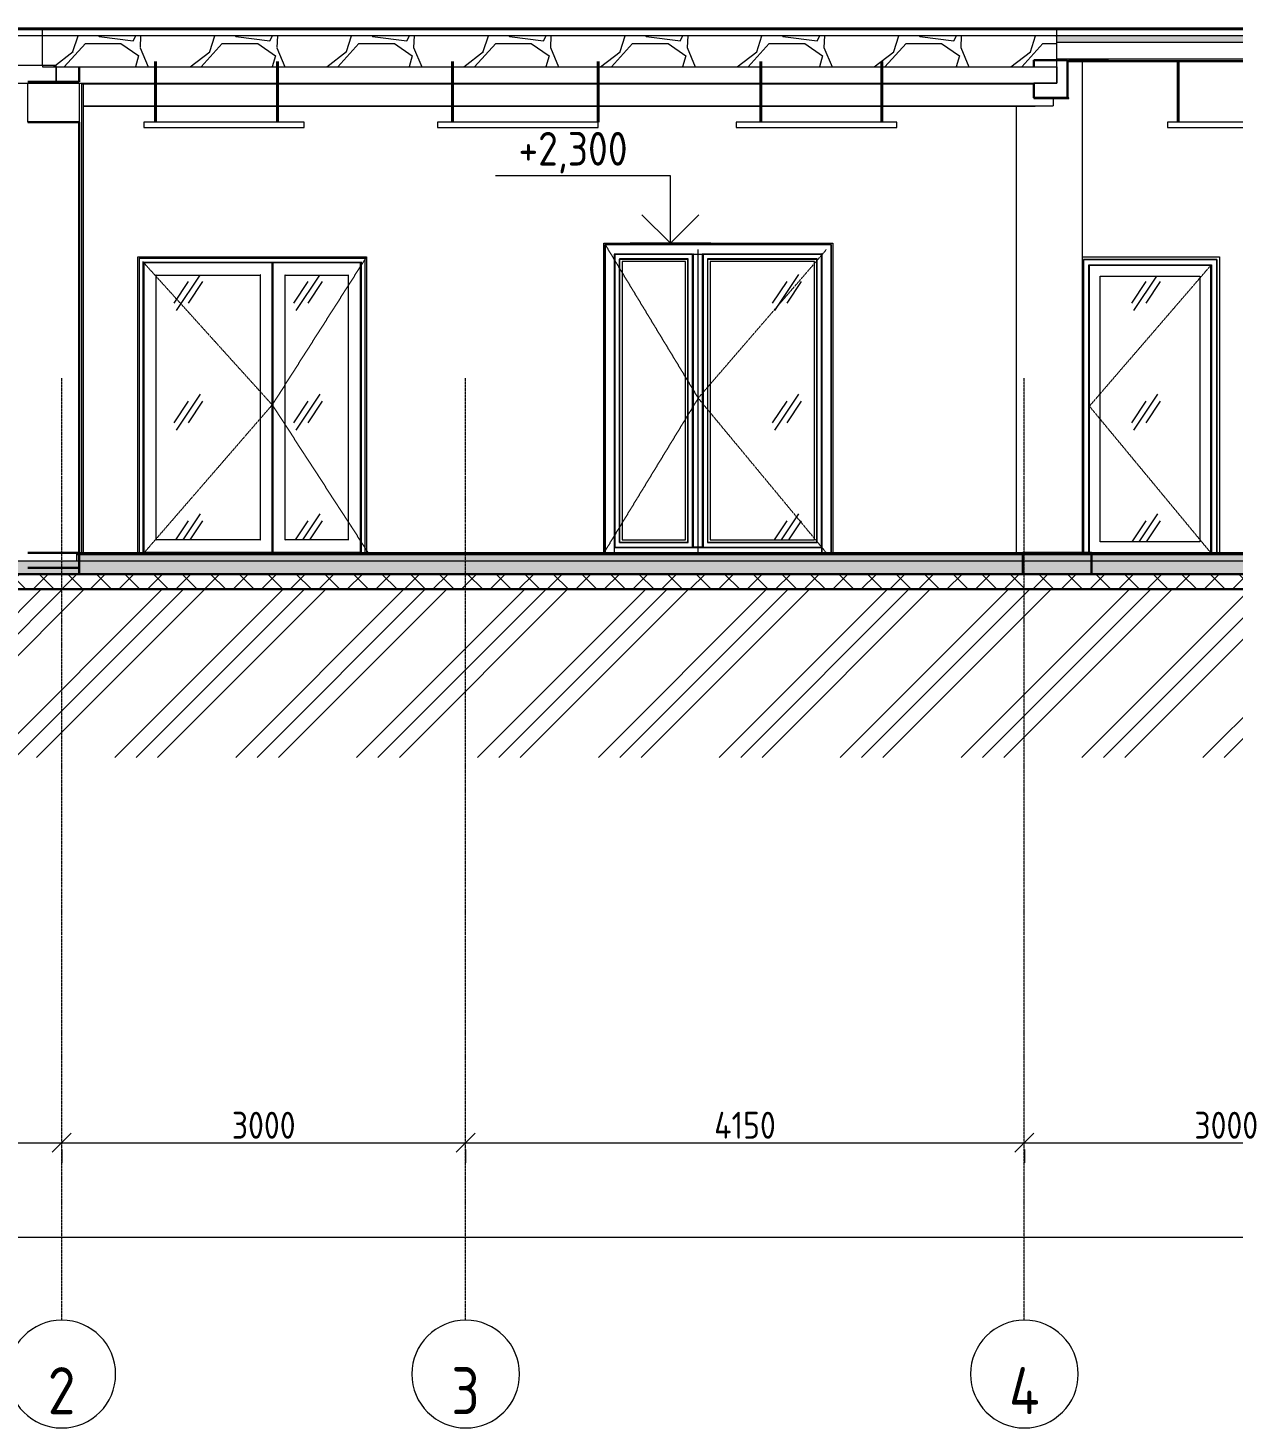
# Model space of a CAD drawing. Header units: millimetres. Extents: x -3929 to 624051, y 52832 to 514950.
# Drawn here: x 556597 to 565548, y 106248 to 116645 of the extents above; entities that cross this region are included whole.
import ezdxf

# ---------------------------------------------------------------- set-up
doc = ezdxf.new("R2010")
doc.units = ezdxf.units.MM
for name, pattern in [('ADSK_Линия сетки', [25, 20, -2.5, 0, -2.5]), ('ADSK_Штриховая_ш2 п1_5', [4.5, 3, -1.5]), ('ADSK_Штриховая_ш3 п1_5', [4.5, 3, -1.5])]:
    doc.linetypes.add(name, pattern=pattern)
for name, color, linetype, lineweight in [('Аннотация', 7, 'Continuous', 18), ('Двери', 7, 'Continuous', 9), ('Каркас', 7, 'Continuous', 18), ('Оси', 253, 'Continuous', 9), ('Отметки', 7, 'Continuous', 9), ('Перекрытие', 7, 'Continuous', 18), ('Потолки', 7, 'Continuous', 9), ('Размеры', 7, 'Continuous', 9), ('Стены внутренние', 7, 'Continuous', 18), ('Стены наружные', 7, 'Continuous', 18), ('Стены несущие', 7, 'Continuous', 30), ('Стены отделка', 7, 'Continuous', 30), ('Стены штриховка', 7, 'Continuous', 9), ('Узлы', 7, 'Continuous', 18), ('ШТРИХОВКА', 252, 'Continuous', 15)]:
    doc.layers.add(name, color=color, linetype=linetype, lineweight=lineweight)
doc.layers.add('Линии', color=7, linetype='Continuous', lineweight=9, true_color=0x00a600)
doc.styles.add('GOST Common', font='GOST_Common.ttf', dxfattribs={"width": 0.9, "height": 350})
doc.styles.add('GOST Common_1', font='GOST_Common.ttf', dxfattribs={"width": 0.9, "height": 250})
doc.styles.add('GOST Common_4', font='GOST_Common.ttf', dxfattribs={"width": 0.9, "height": 200})
doc.dimstyles.new('ADSK_Основной_2_мм_1', dxfattribs={"dimscale": 304.8, "dimtxt": 201.142999, "dimasz": 0.463911, "dimexe": 0.492126, "dimexo": 0.492126, "dimgap": 0.098425, "dimtad": 1, "dimrnd": 0.01, "dimdsep": 46, "dimtxsty": 'GOST Common_4', "dimblk1": 'OBLIQUE', "dimblk2": 'OBLIQUE', "dimsah": 1, "dimcen": 0.09, "dimdle": 0.492126, "dimazin": 2, "dimtfac": 1, "dimtdec": 4, "dimtix": 1, "dimtmove": 1, "dimatfit": 3, "dimfxl": 1, "dimtvp": 1, "dimtolj": 1, "dimtzin": 0, "dimlwd": 20, "dimlwe": 20, "dimarcsym": 2})
pattern_1 = [(236.31, (24475.97, 9022.3), (-888.9982, -1778.001), [320.533, -2884.8]), (236.31, (24493.75, 8968.96), (-888.9982, -1778.001), [192.32, -3013.015]), (236.31, (24387.07, 8968.96), (-888.9982, -1778.001), [192.32, -3013.015])]
pattern_2 = [(0, (580790.93, 121145.93), (406.4, 101.6), [33.528, -271.272, 33.528, -271.272, -1625.6]), (0, (580790.93, 121145.93), (406.4, 101.6), [-609.6, 33.528, -576.072, 33.528, -271.272, -711.2]), (0, (580790.93, 121145.93), (406.4, 101.6), [-1524, 33.528, -169.672, 33.528, -474.472]), (120, (580943.33, 121196.73), (-291.18818, 301.15272), [33.528, -271.272, 33.528, -271.272, -1625.6]), (120, (580943.33, 121196.73), (-291.18818, 301.15272), [-609.6, 33.528, -576.072, 33.528, -271.272, -711.2]), (120, (580943.33, 121196.73), (-291.18818, 301.15272), [-1524, 33.528, -169.672, 33.528, -474.472]), (240, (580994.13, 121399.93), (-115.21182, -402.75272), [33.528, -271.272, 33.528, -271.272, -1625.6]), (240, (580994.13, 121399.93), (-115.21182, -402.75272), [-609.6, 33.528, -576.072, 33.528, -271.272, -711.2]), (240, (580994.13, 121399.93), (-115.21182, -402.75272), [-1524, 33.528, -169.672, 33.528, -474.472])]
pattern_3 = [(228.013, (581522.45, 122161.93), (-8127.96659, -9144.02968), [136.69, -13532.193]), (184.97, (581431.013, 122060.333), (12191.995474, 1016.05502), [234.562, -23221.62]), (132.51, (581197.333, 122040.01), (10159.91241, -11176.07977), [165.393, -16373.89]), (267.274, (580801.093, 121786.013), (1015.889526, 20320.00577), [213.602, -21146.575]), (292.834, (580790.933, 121572.653), (-5080.074175, 12191.97012), [209.453, -20735.923]), (357.274, (580872.213, 121379.613), (-20320.00577, 1015.889526), [213.602, -21146.575]), (37.694, (581085.573, 121369.453), (-13208.042725, -10159.944606), [282.477, -27965.247]), (72.255, (581309.093, 121542.173), (7112.12749, 22351.9589), [266.688, -26402.102]), (121.43, (581390.373, 121796.173), (-8128.10005, 13207.93827), [214.325, -21218.218]), (175.236, (581278.61, 121979.05), (11175.99406, -1016.06972), [244.685, -11989.575]), (222.397, (581034.773, 121999.373), (-12192.085586, -11175.907293), [316.431, -31326.709]), (138.814, (581806.93, 121775.85), (-7111.99222, 6096.00977), [108.002, -10692.226]), (171.469, (581725.653, 121846.973), (13207.991535, -2032.05404), [205.473, -20341.855]), (225, (581522.45, 121877.45), (1e-13, -1016), [143.684, -1293.157]), (203.199, (581451.33, 121999.37), (5079.98556, 2032.0367), [77.377, -7660.25]), (291.801, (581380.21, 121968.9), (-1015.9787, 3048.0072), [109.426, -5361.9]), (30.964, (581420.85, 121867.3), (3047.9913, 2032.0134), [177.728, -5746.52]), (161.565, (581573.25, 121958.73), (2031.999, -1016.0024), [128.515, -3084.36]), (16.39, (580790.933, 121968.89), (10159.97517, 3048.08119), [180.035, -17823.53]), (70.346, (580963.65, 122019.69), (-4064.03389, -11175.98797), [151.04, -14952.887]), (293.199, (581573.25, 122161.93), (-2032.0367, 5079.98556), [154.752, -7582.873]), (343.61, (581634.213, 122019.69), (-10159.97517, 3048.08119), [180.035, -17823.53]), (339.444, (580790.93, 121338.97), (-5080.0015, 2031.99615), [173.614, -8507.094]), (294.775, (580953.49, 121278.01), (-5079.97321, 11176.01259), [145.47, -14401.437]), (66.801, (581583.41, 121145.93), (2032.0367, 5079.98556), [154.752, -7582.873]), (17.354, (581644.373, 121288.17), (-13208.00149, -4063.99474), [170.313, -16860.95]), (69.444, (581085.57, 121145.93), (-2031.99615, -5080.0015), [86.807, -8593.9]), (101.31, (581522.45, 121145.93), (-1016.0048, 4063.999), [51.806, -5128.797]), (165.964, (581512.3, 121196.73), (3048.0036, -1015.9877), [209.453, -3979.62]), (186.009, (581309.093, 121247.53), (10159.99987, 1015.99979), [194.107, -19216.546]), (303.69, (581420.85, 121775.85), (-1015.9976, 2032.0017), [146.53, -3516.71]), (353.157, (581502.133, 121653.933), (17271.99206, -2032.068835), [255.823, -25326.404]), (60.945, (581756.13, 121623.45), (-4064.04974, -7111.97225), [104.603, -10355.757]), (90, (581806.9, 121714.9), (-1016, 1016), [60.96, -955.04]), (120.256, (581288.77, 121278.01), (4063.94492, -7112.03103), [141.147, -13973.576]), (48.013, (581217.65, 121399.93), (8127.96659, 9144.02968), [273.377, -13395.505]), (0, (581400.5, 121603.1), (1016, 1016), [264.16, -751.84]), (325.305, (581664.69, 121603.13), (-10160.01873, 7111.97318), [160.644, -15903.726]), (254.055, (581796.77, 121511.69), (-1015.9713, -4064.0072), [147.932, -7248.66]), (207.646, (581756.133, 121369.453), (-19303.995784, -10160.00796), [240.858, -23844.986]), (175.426, (581542.773, 121257.693), (-13207.99929, 1016.01778), [254.812, -25226.339])]

# ---------------------------------------------------------------- blocks, each defined once
blk = doc.blocks.new('dver-dpo-230 _1_ - 1700х2300Н ост алюм EIWS60 Д-33л-6949417-Разрез 1-1')
at = {"layer": 'Двери'}
h = blk.add_hatch(dxfattribs=at)
h.set_pattern_fill('FP_26', color=256, style=0, pattern_type=2)
h.set_pattern_definition(pattern_1)
h.paths.add_polyline_path([(4817, 97), (5590, 97), (5590, 2164), (4817, 2164), (4817, 281)])
for p, q in [((5716, 2290), (4036, 2290)), ((4036, 2290), (4036, 0)), ((4036, 0), (4036, 2290)), ((4036, 2290), (5716, 2290)), ((5716, 0), (5716, 2290)), ((5716, 2290), (5716, 0)), ((4106, 2220), (5646, 2220)), ((4106, 0), (4106, 2220)), ((4108, 2218), (4108, 43)), ((4686, 2218), (4108, 2218)), ((4142, 2184), (4142, 77)), ((4652, 2184), (4142, 2184)), ((4652, 77), (4652, 2184)), ((4686, 43), (4686, 2218)), ((4690, 2218), (4690, 43)), ((4693, 2218), (4690, 2218)), ((4693, 2218), (4757, 2218)), ((4702, 2218), (4702, 2221)), ((4722, 2218), (4722, 2221)), ((4727, 0), (4727, 2254)), ((4727, 2221), (4727, 2218)), ((4747, 2221), (4747, 2218)), ((4759, 2218), (4757, 2218)), ((4759, 43), (4759, 2218)), ((4763, 2218), (4763, 43)), ((5644, 2218), (4763, 2218)), ((4797, 2184), (4797, 77)), ((5610, 2184), (4797, 2184)), ((5610, 77), (5610, 2184)), ((5644, 43), (5644, 2218)), ((5646, 2220), (5646, 0)), ((4143, 78), (4143, 2183)), ((4143, 2183), (4651, 2183)), ((4162, 2164), (4162, 97)), ((4632, 2164), (4162, 2164)), ((4632, 97), (4632, 2164)), ((4651, 78), (4651, 2183)), ((4798, 78), (4798, 2183)), ((4798, 2183), (5609, 2183)), ((4817, 2164), (4817, 97)), ((5590, 2164), (4817, 2164)), ((5590, 97), (5590, 2164)), ((5609, 78), (5609, 2183)), ((4106, 41), (5646, 41)), ((4106, 0), (4106, 41)), ((4108, 43), (4686, 43)), ((4142, 77), (4652, 77)), ((4651, 78), (4143, 78)), ((4162, 97), (4632, 97)), ((4690, 43), (4693, 43)), ((4757, 43), (4693, 43)), ((4702, 41), (4702, 42)), ((4722, 41), (4722, 42)), ((4727, 42), (4727, 41)), ((4747, 42), (4747, 41)), ((4757, 43), (4759, 43)), ((4763, 43), (5644, 43)), ((4797, 77), (5610, 77)), ((5609, 78), (4798, 78)), ((4817, 97), (5590, 97)), ((5646, 0), (5646, 41))]:
    blk.add_line(p, q, dxfattribs=at)
at = {"layer": 'Двери', "linetype": 'ADSK_Штриховая_ш2 п1_5'}
for p, q in [((4727, 1150), (5680, 2254)), ((5680, 0), (4727, 1150))]:
    blk.add_line(p, q, dxfattribs=at)
at = {"layer": 'Двери'}
for points, knots in [([(4104, 2222), (4104, 2222), (4105, 2221), (4105, 2221), (4105, 2221), (4105, 2221), (4105, 2221), (4106, 2220), (4106, 2220), (4106, 2220), (4106, 2220), (4106, 2220), (4106, 2220)], [0, 0, 0, 0, 0.166667, 0.25, 0.333333, 0.416667, 0.5, 0.583333, 0.666667, 0.75, 0.833333, 1, 1, 1, 1]), ([(4108, 2218), (4108, 2218), (4108, 2218), (4108, 2218), (4108, 2218), (4108, 2218), (4107, 2219), (4107, 2219), (4107, 2219), (4107, 2219), (4107, 2219), (4106, 2220), (4106, 2220), (4106, 2220)], [0, 0, 0, 0, 0.1666667, 0.25, 0.3333333, 0.4166667, 0.4583333, 0.5, 0.5833333, 0.6666667, 0.7083333, 0.75, 0.8333333, 0.8333333, 0.8333333, 0.8333333]), ([(4110, 2216), (4110, 2216), (4109, 2217), (4109, 2217), (4109, 2217), (4109, 2217), (4108, 2218), (4108, 2218), (4108, 2218), (4108, 2218), (4108, 2218), (4108, 2218), (4108, 2218)], [0, 0, 0, 0, 0.166667, 0.25, 0.333333, 0.416667, 0.5, 0.583333, 0.666667, 0.75, 0.833333, 1, 1, 1, 1]), ([(4684, 2216), (4684, 2216), (4685, 2217), (4685, 2217), (4685, 2217), (4685, 2217), (4686, 2218), (4686, 2218), (4686, 2218), (4686, 2218), (4686, 2218), (4686, 2218), (4686, 2218)], [0, 0, 0, 0, 0.166667, 0.25, 0.333333, 0.416667, 0.5, 0.583333, 0.666667, 0.75, 0.833333, 1, 1, 1, 1]), ([(4686, 2218), (4686, 2218), (4686, 2218), (4686, 2218), (4686, 2218), (4686, 2218), (4687, 2219), (4687, 2219), (4687, 2219), (4687, 2219), (4687, 2219), (4688, 2220), (4688, 2220), (4688, 2220)], [0, 0, 0, 0, 0.1666667, 0.25, 0.3333333, 0.4166667, 0.4583333, 0.5, 0.5833333, 0.6666667, 0.7083333, 0.75, 0.8333333, 0.8333333, 0.8333333, 0.8333333]), ([(4763, 2218), (4763, 2218), (4763, 2218), (4763, 2218), (4763, 2218), (4763, 2218), (4762, 2219), (4762, 2219), (4762, 2219), (4762, 2219), (4762, 2219), (4761, 2220), (4761, 2220), (4761, 2220)], [0, 0, 0, 0, 0.1666667, 0.25, 0.3333333, 0.4166667, 0.4583333, 0.5, 0.5833333, 0.6666667, 0.7083333, 0.75, 0.8333333, 0.8333333, 0.8333333, 0.8333333]), ([(4765, 2216), (4765, 2216), (4764, 2217), (4764, 2217), (4764, 2217), (4764, 2217), (4763, 2218), (4763, 2218), (4763, 2218), (4763, 2218), (4763, 2218), (4763, 2218), (4763, 2218)], [0, 0, 0, 0, 0.166667, 0.25, 0.333333, 0.416667, 0.5, 0.583333, 0.666667, 0.75, 0.833333, 1, 1, 1, 1]), ([(5642, 2216), (5642, 2216), (5643, 2217), (5643, 2217), (5643, 2217), (5643, 2217), (5644, 2218), (5644, 2218), (5644, 2218), (5644, 2218), (5644, 2218), (5644, 2218), (5644, 2218)], [0, 0, 0, 0, 0.166667, 0.25, 0.333333, 0.416667, 0.5, 0.583333, 0.666667, 0.75, 0.833333, 1, 1, 1, 1]), ([(5644, 2218), (5644, 2218), (5644, 2218), (5644, 2218), (5644, 2218), (5644, 2218), (5645, 2219), (5645, 2219), (5645, 2219), (5645, 2219), (5645, 2219), (5646, 2220), (5646, 2220), (5646, 2220)], [0, 0, 0, 0, 0.1666667, 0.25, 0.3333333, 0.4166667, 0.4583333, 0.5, 0.5833333, 0.6666667, 0.7083333, 0.75, 0.8333333, 0.8333333, 0.8333333, 0.8333333]), ([(5648, 2222), (5648, 2222), (5647, 2221), (5647, 2221), (5647, 2221), (5647, 2221), (5647, 2221), (5646, 2220), (5646, 2220), (5646, 2220), (5646, 2220), (5646, 2220), (5646, 2220)], [0, 0, 0, 0, 0.166667, 0.25, 0.333333, 0.416667, 0.5, 0.583333, 0.666667, 0.75, 0.833333, 1, 1, 1, 1]), ([(4108, 43), (4108, 43), (4108, 43), (4108, 43), (4108, 43), (4108, 43), (4107, 42), (4107, 42), (4107, 42), (4107, 42), (4107, 42), (4106, 41), (4106, 41), (4106, 41)], [0, 0, 0, 0, 0.1666667, 0.25, 0.3333333, 0.4166667, 0.4583333, 0.5, 0.5833333, 0.6666667, 0.7083333, 0.75, 0.8333333, 0.8333333, 0.8333333, 0.8333333]), ([(4110, 45), (4110, 45), (4109, 44), (4109, 44), (4109, 44), (4109, 44), (4108, 43), (4108, 43), (4108, 43), (4108, 43), (4108, 43), (4108, 43), (4108, 43)], [0, 0, 0, 0, 0.166667, 0.25, 0.333333, 0.416667, 0.5, 0.583333, 0.666667, 0.75, 0.833333, 1, 1, 1, 1]), ([(4686, 43), (4686, 43), (4686, 43), (4686, 43), (4686, 43), (4686, 43), (4686, 43), (4685, 44), (4685, 44), (4685, 44), (4685, 44), (4684, 45), (4684, 45)], [-1, -1, -1, -1, -0.833333, -0.75, -0.666667, -0.583333, -0.5, -0.416667, -0.333333, -0.25, -0.166667, 0, 0, 0, 0]), ([(4689, 40), (4688, 41), (4688, 41), (4688, 41), (4687, 42), (4687, 42), (4687, 42), (4687, 42), (4687, 42), (4686, 43), (4686, 43), (4686, 43), (4686, 43), (4686, 43), (4686, 43)], [-1, -1, -1, -1, -0.833333, -0.75, -0.666667, -0.625, -0.583333, -0.5, -0.458333, -0.416667, -0.333333, -0.25, -0.166667, 0, 0, 0, 0]), ([(4763, 43), (4763, 43), (4763, 43), (4763, 43), (4763, 43), (4763, 43), (4762, 42), (4762, 42), (4762, 42), (4762, 42), (4762, 42), (4761, 41), (4761, 41), (4761, 41), (4760, 40)], [0, 0, 0, 0, 0.166667, 0.25, 0.333333, 0.416667, 0.458333, 0.5, 0.583333, 0.666667, 0.708333, 0.75, 0.833333, 1, 1, 1, 1]), ([(4765, 45), (4765, 45), (4764, 44), (4764, 44), (4764, 44), (4764, 44), (4763, 43), (4763, 43), (4763, 43), (4763, 43), (4763, 43), (4763, 43), (4763, 43)], [0, 0, 0, 0, 0.166667, 0.25, 0.333333, 0.416667, 0.5, 0.583333, 0.666667, 0.75, 0.833333, 1, 1, 1, 1]), ([(5644, 43), (5644, 43), (5644, 43), (5644, 43), (5644, 43), (5644, 43), (5644, 43), (5643, 44), (5643, 44), (5643, 44), (5643, 44), (5642, 45), (5642, 45)], [-1, -1, -1, -1, -0.833333, -0.75, -0.666667, -0.583333, -0.5, -0.416667, -0.333333, -0.25, -0.166667, 0, 0, 0, 0]), ([(5646, 41), (5646, 41), (5646, 41), (5645, 42), (5645, 42), (5645, 42), (5645, 42), (5645, 42), (5644, 43), (5644, 43), (5644, 43), (5644, 43), (5644, 43), (5644, 43)], [-0.8333333, -0.8333333, -0.8333333, -0.8333333, -0.75, -0.6666667, -0.625, -0.5833333, -0.5, -0.4583333, -0.4166667, -0.3333333, -0.25, -0.1666667, 0, 0, 0, 0])]:
    blk.add_open_spline(points, degree=3, knots=knots, dxfattribs=at)
blk = doc.blocks.new('dver-dpo-230 _1_ - 1700х2200Н алюм ост EIW15 Д15л-3687089-Разрез 1-1')
at = {"layer": 'Двери'}
h = blk.add_hatch(dxfattribs=at)
h.set_pattern_fill('FP_26', color=256, style=0, pattern_type=2)
h.set_pattern_definition(pattern_1)
h.paths.add_polyline_path([(700, 97), (1473, 97), (1473, 2064), (700, 2064), (700, 281)])
h = blk.add_hatch(dxfattribs=at)
h.set_pattern_fill('FP_26', color=256, style=0, pattern_type=2)
h.set_pattern_definition(pattern_1)
h.paths.add_polyline_path([(1685, 97), (2128, 97), (2128, 2064), (1658, 2064), (1658, 97)])
for p, q in [((574, 2190), (574, 0)), ((2254, 2190), (574, 2190)), ((574, 2190), (574, 0)), ((574, 2190), (2254, 2190)), ((2254, 0), (2254, 2190)), ((2254, 0), (2254, 2190)), ((604, 0), (604, 2160)), ((604, 2160), (2224, 2160)), ((1563, 2154), (610, 2154)), ((610, 2154), (610, 7)), ((1563, 0), (1563, 2154)), ((1563, 7), (1563, 2154)), ((1563, 2140), (1568, 2140)), ((1563, 2120), (1568, 2120)), ((1563, 2118), (1568, 2118)), ((2218, 2154), (1568, 2154)), ((1568, 2154), (1568, 7)), ((2218, 7), (2218, 2154)), ((2224, 2160), (2224, 0)), ((700, 2064), (1473, 2064)), ((700, 97), (700, 2064)), ((1473, 2064), (1473, 97)), ((1658, 2064), (2128, 2064)), ((1658, 97), (1658, 2064)), ((2128, 2064), (2128, 97)), ((610, 7), (1563, 7)), ((624, 0), (624, 7)), ((644, 0), (644, 7)), ((644, 7), (644, 0)), ((1473, 97), (700, 97)), ((1568, 43), (1563, 43)), ((1563, 41), (1568, 41)), ((1568, 7), (2218, 7)), ((2128, 97), (1658, 97)), ((2184, 7), (2184, 0)), ((2184, 0), (2184, 7)), ((2204, 7), (2204, 0))]:
    blk.add_line(p, q, dxfattribs=at)
at = {"layer": 'Двери', "linetype": 'ADSK_Штриховая_ш2 п1_5'}
for p, q in [((1563, 1100), (610, 2154)), ((610, 0), (1563, 1100))]:
    blk.add_line(p, q, dxfattribs=at)
at = {"layer": 'Двери'}
for points, knots in [([(604, 2160), (604, 2160), (604, 2160), (604, 2160), (604, 2160), (604, 2160), (604, 2161), (603, 2161), (603, 2161), (603, 2161), (603, 2161), (602, 2162), (602, 2162)], [0, 0, 0, 0, 0.166667, 0.25, 0.333333, 0.416667, 0.5, 0.583333, 0.666667, 0.75, 0.833333, 1, 1, 1, 1]), ([(607, 2157), (606, 2158), (606, 2158), (606, 2158), (605, 2159), (605, 2159), (605, 2159), (605, 2159), (605, 2159), (605, 2160), (604, 2160), (604, 2160), (604, 2160), (604, 2160), (604, 2160)], [0, 0, 0, 0, 0.166667, 0.25, 0.333333, 0.375, 0.416667, 0.5, 0.541667, 0.583333, 0.666667, 0.75, 0.833333, 1, 1, 1, 1]), ([(610, 2154), (610, 2154), (610, 2154), (610, 2154), (610, 2154), (610, 2154), (611, 2153), (611, 2153), (611, 2153), (611, 2153), (611, 2153), (612, 2152), (612, 2152)], [0, 0, 0, 0, 0.166667, 0.25, 0.333333, 0.416667, 0.5, 0.583333, 0.666667, 0.75, 0.833333, 1, 1, 1, 1]), ([(1563, 2154), (1563, 2154), (1563, 2154), (1563, 2154), (1563, 2154), (1563, 2154), (1563, 2153), (1562, 2153), (1562, 2153), (1562, 2153), (1562, 2153), (1561, 2152), (1561, 2152)], [0, 0, 0, 0, 0.166667, 0.25, 0.333333, 0.416667, 0.5, 0.583333, 0.666667, 0.75, 0.833333, 1, 1, 1, 1]), ([(1568, 2154), (1568, 2154), (1568, 2154), (1568, 2154), (1568, 2154), (1568, 2154), (1569, 2153), (1569, 2153), (1569, 2153), (1569, 2153), (1569, 2153), (1570, 2152), (1570, 2152)], [0, 0, 0, 0, 0.166667, 0.25, 0.333333, 0.416667, 0.5, 0.583333, 0.666667, 0.75, 0.833333, 1, 1, 1, 1]), ([(2218, 2154), (2218, 2154), (2218, 2154), (2218, 2154), (2218, 2154), (2218, 2154), (2218, 2153), (2217, 2153), (2217, 2153), (2217, 2153), (2217, 2153), (2216, 2152), (2216, 2152)], [0, 0, 0, 0, 0.166667, 0.25, 0.333333, 0.416667, 0.5, 0.583333, 0.666667, 0.75, 0.833333, 1, 1, 1, 1]), ([(2222, 2157), (2222, 2158), (2222, 2158), (2222, 2158), (2223, 2159), (2223, 2159), (2223, 2159), (2223, 2159), (2223, 2159), (2224, 2160), (2224, 2160), (2224, 2160), (2224, 2160), (2224, 2160), (2224, 2160)], [0, 0, 0, 0, 0.166667, 0.25, 0.333333, 0.375, 0.416667, 0.5, 0.541667, 0.583333, 0.666667, 0.75, 0.833333, 1, 1, 1, 1]), ([(2224, 2160), (2224, 2160), (2224, 2160), (2224, 2160), (2224, 2160), (2224, 2160), (2225, 2161), (2225, 2161), (2225, 2161), (2225, 2161), (2225, 2161), (2226, 2162), (2226, 2162)], [0, 0, 0, 0, 0.166667, 0.25, 0.333333, 0.416667, 0.5, 0.583333, 0.666667, 0.75, 0.833333, 1, 1, 1, 1]), ([(698, 2066), (698, 2066), (699, 2065), (699, 2065), (699, 2065), (699, 2065), (700, 2065), (700, 2064), (700, 2064), (700, 2064), (700, 2064), (700, 2064), (700, 2064)], [0, 0, 0, 0, 0.166667, 0.25, 0.333333, 0.416667, 0.5, 0.583333, 0.666667, 0.75, 0.833333, 1, 1, 1, 1]), ([(1475, 2066), (1475, 2066), (1474, 2065), (1474, 2065), (1474, 2065), (1474, 2065), (1474, 2065), (1473, 2064), (1473, 2064), (1473, 2064), (1473, 2064), (1473, 2064), (1473, 2064)], [0, 0, 0, 0, 0.166667, 0.25, 0.333333, 0.416667, 0.5, 0.583333, 0.666667, 0.75, 0.833333, 1, 1, 1, 1]), ([(1656, 2066), (1656, 2066), (1657, 2065), (1657, 2065), (1657, 2065), (1657, 2065), (1658, 2065), (1658, 2064), (1658, 2064), (1658, 2064), (1658, 2064), (1658, 2064), (1658, 2064)], [0, 0, 0, 0, 0.166667, 0.25, 0.333333, 0.416667, 0.5, 0.583333, 0.666667, 0.75, 0.833333, 1, 1, 1, 1]), ([(2130, 2066), (2130, 2066), (2129, 2065), (2129, 2065), (2129, 2065), (2129, 2065), (2129, 2065), (2128, 2064), (2128, 2064), (2128, 2064), (2128, 2064), (2128, 2064), (2128, 2064)], [0, 0, 0, 0, 0.166667, 0.25, 0.333333, 0.416667, 0.5, 0.583333, 0.666667, 0.75, 0.833333, 1, 1, 1, 1]), ([(612, 9), (612, 9), (611, 8), (611, 8), (611, 8), (611, 8), (611, 8), (610, 7), (610, 7), (610, 7), (610, 7), (610, 7), (610, 7)], [-1, -1, -1, -1, -0.833333, -0.75, -0.666667, -0.583333, -0.5, -0.416667, -0.333333, -0.25, -0.166667, 0, 0, 0, 0]), ([(700, 97), (700, 97), (700, 97), (700, 97), (700, 97), (700, 97), (700, 96), (699, 96), (699, 96), (699, 96), (699, 96), (698, 95), (698, 95)], [-1, -1, -1, -1, -0.833333, -0.75, -0.666667, -0.583333, -0.5, -0.416667, -0.333333, -0.25, -0.166667, 0, 0, 0, 0]), ([(1475, 95), (1475, 95), (1474, 96), (1474, 96), (1474, 96), (1474, 96), (1474, 96), (1473, 97), (1473, 97), (1473, 97), (1473, 97), (1473, 97), (1473, 97)], [0, 0, 0, 0, 0.166667, 0.25, 0.333333, 0.416667, 0.5, 0.583333, 0.666667, 0.75, 0.833333, 1, 1, 1, 1]), ([(1563, 7), (1563, 7), (1563, 7), (1563, 7), (1563, 7), (1563, 7), (1563, 8), (1562, 8), (1562, 8), (1562, 8), (1562, 8), (1561, 9), (1561, 9)], [0, 0, 0, 0, 0.166667, 0.25, 0.333333, 0.416667, 0.5, 0.583333, 0.666667, 0.75, 0.833333, 1, 1, 1, 1]), ([(1570, 9), (1570, 9), (1569, 8), (1569, 8), (1569, 8), (1569, 8), (1569, 8), (1568, 7), (1568, 7), (1568, 7), (1568, 7), (1568, 7), (1568, 7)], [-1, -1, -1, -1, -0.833333, -0.75, -0.666667, -0.583333, -0.5, -0.416667, -0.333333, -0.25, -0.166667, 0, 0, 0, 0]), ([(1658, 97), (1658, 97), (1658, 97), (1658, 97), (1658, 97), (1658, 97), (1658, 96), (1657, 96), (1657, 96), (1657, 96), (1657, 96), (1656, 95), (1656, 95)], [-1, -1, -1, -1, -0.833333, -0.75, -0.666667, -0.583333, -0.5, -0.416667, -0.333333, -0.25, -0.166667, 0, 0, 0, 0]), ([(2130, 95), (2130, 95), (2129, 96), (2129, 96), (2129, 96), (2129, 96), (2129, 96), (2128, 97), (2128, 97), (2128, 97), (2128, 97), (2128, 97), (2128, 97)], [0, 0, 0, 0, 0.166667, 0.25, 0.333333, 0.416667, 0.5, 0.583333, 0.666667, 0.75, 0.833333, 1, 1, 1, 1]), ([(2218, 7), (2218, 7), (2218, 7), (2218, 7), (2218, 7), (2218, 7), (2218, 8), (2217, 8), (2217, 8), (2217, 8), (2217, 8), (2216, 9), (2216, 9)], [0, 0, 0, 0, 0.166667, 0.25, 0.333333, 0.416667, 0.5, 0.583333, 0.666667, 0.75, 0.833333, 1, 1, 1, 1])]:
    blk.add_open_spline(points, degree=3, knots=knots, dxfattribs=at)
blk = doc.blocks.new('АС_Дверь_Однопольная_Алюминиевая - 1030х2200 алюм ост с мат_плёнкой Д18п-3910672-Разрез 1-1')
at = {"layer": 'Двери'}
h = blk.add_hatch(dxfattribs=at)
h.set_pattern_fill('FP_26', color=256, style=0, pattern_type=2)
h.set_pattern_definition(pattern_1)
h.paths.add_polyline_path([(7714, 82), (8454, 82), (8454, 2055), (7714, 2055), (7714, 90)])
for p, q in [((8579, 2180), (7589, 2180)), ((7589, 2180), (7589, 0)), ((7589, 0), (7589, 2180)), ((7589, 2180), (8579, 2180)), ((7628, 0), (7628, 2141)), ((7628, 2141), (8540, 2141)), ((8535, 2136), (7633, 2136)), ((7633, 1), (7633, 2136)), ((8535, 1), (8535, 2136)), ((8540, 2141), (8540, 0)), ((8579, 0), (8579, 2180)), ((8579, 2180), (8579, 0)), ((7714, 82), (7714, 2055)), ((7714, 2055), (8454, 2055)), ((8454, 2055), (8454, 82)), ((8535, 1), (7633, 1)), ((8454, 82), (7714, 82))]:
    blk.add_line(p, q, dxfattribs=at)
at = {"layer": 'Двери', "linetype": 'ADSK_Штриховая_ш2 п1_5'}
for p, q in [((7633, 1090), (8535, 2136)), ((8535, 1), (7633, 1090))]:
    blk.add_line(p, q, dxfattribs=at)
blk = doc.blocks.new('Ось сетки - Круг_Ø8 мм-8258-Разрез 1-1')
at = {"layer": 'Оси', "lineweight": 20}
for start, end in [(360, 180), (180, 360)]:
    blk.add_arc((0, -6098), 400, start, end, dxfattribs=at)
blk = doc.blocks.new('Высотные отметки - Стрелка вверх-12093-Разрез 1-1')
at = {"layer": 'Аннотация', "lineweight": 5}
for p, q in [((-8716, 340), (-10016, 340)), ((-8716, -160), (-8716, 340)), ((-8716, -160), (-8929, 52)), ((-8716, -160), (-8504, 52)), ((-8416, -160), (-9016, -160))]:
    blk.add_line(p, q, dxfattribs=at)
blk = doc.blocks.new('_Oblique')
at = {"color": 0, "linetype": 'ByBlock', "lineweight": -2}
blk.add_line((-0.5, -0.5), (0.5, 0.5), dxfattribs=at)
blk = doc.blocks.new('*D2828')
at = {"layer": 'Defpoints', "color": 0, "transparency": 16777216}
for p in [(550348, 108466), (556848, 108466), (556848, 108366)]:
    blk.add_point(p, dxfattribs=at)
at = {"layer": 'Размеры', "color": 0, "lineweight": 5, "transparency": 16777216}
for p, q in [((550198, 108366), (556998, 108366)), ((550348, 108316), (550348, 108216)), ((556848, 108316), (556848, 108216))]:
    blk.add_line(p, q, dxfattribs=at)
at = {"layer": 'Размеры', "color": 0, "lineweight": 5, "transparency": 16777216, "xscale": 141.4, "yscale": 141.4, "zscale": 141.4, "rotation": 180}
blk.add_blockref('_Oblique', (550348, 108366), dxfattribs=at)
at = {"layer": 'Размеры', "color": 0, "lineweight": 5, "transparency": 16777216, "xscale": 141.4, "yscale": 141.4, "zscale": 141.4}
blk.add_blockref('_Oblique', (556848, 108366), dxfattribs=at)
at = {"layer": 'Размеры', "color": 0, "lineweight": 5, "transparency": 16777216, "insert": (553598, 108496), "char_height": 200, "width": 605.47, "attachment_point": 5, "style": 'GOST Common_4'}
blk.add_mtext('\\A1;6500', dxfattribs=at)
blk = doc.blocks.new('*D2829')
at = {"layer": 'Defpoints', "color": 0, "transparency": 16777216}
for p in [(556848, 108466), (559848, 108466), (559848, 108366)]:
    blk.add_point(p, dxfattribs=at)
at = {"layer": 'Размеры', "color": 0, "lineweight": 5, "transparency": 16777216}
for p, q in [((556698, 108366), (559998, 108366)), ((556848, 108316), (556848, 108216)), ((559848, 108316), (559848, 108216))]:
    blk.add_line(p, q, dxfattribs=at)
at = {"layer": 'Размеры', "color": 0, "lineweight": 5, "transparency": 16777216, "xscale": 141.4, "yscale": 141.4, "zscale": 141.4, "rotation": 180}
blk.add_blockref('_Oblique', (556848, 108366), dxfattribs=at)
at = {"layer": 'Размеры', "color": 0, "lineweight": 5, "transparency": 16777216, "xscale": 141.4, "yscale": 141.4, "zscale": 141.4}
blk.add_blockref('_Oblique', (559848, 108366), dxfattribs=at)
at = {"layer": 'Размеры', "color": 0, "lineweight": 5, "transparency": 16777216, "insert": (558348, 108496), "char_height": 200, "width": 605.47, "attachment_point": 5, "style": 'GOST Common_4'}
blk.add_mtext('\\A1;3000', dxfattribs=at)
blk = doc.blocks.new('*D2830')
at = {"layer": 'Defpoints', "color": 0, "transparency": 16777216}
for p in [(559848, 108466), (563998, 108466), (563998, 108366)]:
    blk.add_point(p, dxfattribs=at)
at = {"layer": 'Размеры', "color": 0, "lineweight": 5, "transparency": 16777216}
for p, q in [((559698, 108366), (564148, 108366)), ((559848, 108316), (559848, 108216)), ((563998, 108316), (563998, 108216))]:
    blk.add_line(p, q, dxfattribs=at)
at = {"layer": 'Размеры', "color": 0, "lineweight": 5, "transparency": 16777216, "xscale": 141.4, "yscale": 141.4, "zscale": 141.4, "rotation": 180}
blk.add_blockref('_Oblique', (559848, 108366), dxfattribs=at)
at = {"layer": 'Размеры', "color": 0, "lineweight": 5, "transparency": 16777216, "xscale": 141.4, "yscale": 141.4, "zscale": 141.4}
blk.add_blockref('_Oblique', (563998, 108366), dxfattribs=at)
at = {"layer": 'Размеры', "color": 0, "lineweight": 5, "transparency": 16777216, "insert": (561923, 108496), "char_height": 200, "width": 580.93, "attachment_point": 5, "style": 'GOST Common_4'}
blk.add_mtext('\\A1;4150', dxfattribs=at)
blk = doc.blocks.new('*D2831')
at = {"layer": 'Defpoints', "color": 0, "transparency": 16777216}
for p in [(563998, 108466), (566998, 108466), (566998, 108366)]:
    blk.add_point(p, dxfattribs=at)
at = {"layer": 'Размеры', "color": 0, "lineweight": 5, "transparency": 16777216}
for p, q in [((563848, 108366), (567148, 108366)), ((563998, 108316), (563998, 108216)), ((566998, 108316), (566998, 108216))]:
    blk.add_line(p, q, dxfattribs=at)
at = {"layer": 'Размеры', "color": 0, "lineweight": 5, "transparency": 16777216, "xscale": 141.4, "yscale": 141.4, "zscale": 141.4, "rotation": 180}
blk.add_blockref('_Oblique', (563998, 108366), dxfattribs=at)
at = {"layer": 'Размеры', "color": 0, "lineweight": 5, "transparency": 16777216, "xscale": 141.4, "yscale": 141.4, "zscale": 141.4}
blk.add_blockref('_Oblique', (566998, 108366), dxfattribs=at)
at = {"layer": 'Размеры', "color": 0, "lineweight": 5, "transparency": 16777216, "insert": (565498, 108496), "char_height": 200, "width": 605.47, "attachment_point": 5, "style": 'GOST Common_4'}
blk.add_mtext('\\A1;3000', dxfattribs=at)
blk = doc.blocks.new('*D2839')
at = {"layer": 'Defpoints', "color": 0, "transparency": 16777216}
for p in [(550348, 107766), (612198, 107766), (612198, 107666)]:
    blk.add_point(p, dxfattribs=at)
at = {"layer": 'Размеры', "color": 0, "lineweight": 5, "transparency": 16777216}
for p, q in [((550198, 107666), (612348, 107666)), ((550348, 107616), (550348, 107516)), ((612198, 107616), (612198, 107516))]:
    blk.add_line(p, q, dxfattribs=at)
at = {"layer": 'Размеры', "color": 0, "lineweight": 5, "transparency": 16777216, "xscale": 141.4, "yscale": 141.4, "zscale": 141.4, "rotation": 180}
blk.add_blockref('_Oblique', (550348, 107666), dxfattribs=at)
at = {"layer": 'Размеры', "color": 0, "lineweight": 5, "transparency": 16777216, "xscale": 141.4, "yscale": 141.4, "zscale": 141.4}
blk.add_blockref('_Oblique', (612198, 107666), dxfattribs=at)
at = {"layer": 'Размеры', "color": 0, "lineweight": 5, "transparency": 16777216, "insert": (581273, 107796), "char_height": 200, "width": 711.84, "attachment_point": 5, "style": 'GOST Common_4'}
blk.add_mtext('\\A1;61850', dxfattribs=at)

msp = doc.modelspace()

# ---------------------------------------------------------------- hatches: boundary and pattern name
at = {"layer": 'Узлы', "lineweight": 5}
h = msp.add_hatch(dxfattribs=at)
h.set_pattern_fill('FP_45', color=252, style=0, pattern_type=2)
h.set_pattern_definition([(45, (580790.93, 121145.93), (-449.013, 449.013), []), (45, (580949.7, 121145.93), (0, 898.026), []), (45, (580632.2, 121145.93), (0, 898.026), [])])
h.paths.add_polyline_path([(601561.152, 109017.489), (605414.902, 109017.489), (605414.902, 109237.47), (605530.676, 109237.47), (605530.676, 112535.933), (605528.818, 112535.913), (605528.818, 112475.933), (550708.754, 112475.933), (550708.754, 112535.933), (550700.492, 112535.933), (550700.492, 112014.22), (550750.492, 112014.22), (550750.492, 111483.731), (549793.123, 111483.731), (549793.123, 112014.22), (549908.896, 112014.22), (549908.896, 112475.471), (548233.206, 112475.471), (548233.206, 111226.174), (601561.152, 111226.174), (601561.152, 109113.133)])
h.paths.add_polyline_path([(608730.374, 109017.489), (611747.305, 109017.489), (611747.305, 109237.47), (611863.079, 109237.47), (611863.079, 109345.933), (606070.676, 109345.933), (606070.676, 109237.47), (606160.975, 109237.47), (606160.975, 109017.489), (608688.727, 109017.489)])
h.paths.add_polyline_path([(613945.696, 109017.489), (614308.896, 109017.489), (614308.896, 111595.624), (613648.896, 111595.624), (613648.896, 110145.933), (612363.896, 110145.933), (612363.896, 109237.47), (612493.378, 109237.47), (612493.378, 109017.489), (612902.631, 109017.489)])
h = msp.add_hatch(dxfattribs=at)
h.set_pattern_fill('FP_27', color=256, style=0, pattern_type=2)
h.set_pattern_definition([(45, (580790.93, 121145.93), (-106.066, 106.066), []), (135, (580790.93, 121145.93), (-106.066, -106.066), [])])
h.paths.add_polyline_path([(580828.401, 112475.933), (605528.818, 112475.933), (605528.818, 112587.935), (550708.754, 112587.935), (550708.754, 112475.933), (580567.635, 112475.933)])
at = {"layer": 'ШТРИХОВКА'}
h = msp.add_hatch(dxfattribs=at)
h.set_pattern_fill('FP_29', color=252, style=0, pattern_type=2)
h.set_pattern_definition(pattern_2)
h.paths.add_polyline_path([(556577.154, 116630.933), (556705.248, 116630.933), (556705.248, 116640.933), (550571.7, 116640.933), (550571.7, 116630.933), (556446.771, 116630.933)])
h = msp.add_hatch(dxfattribs=at)
h.set_pattern_fill('FP_38', color=252, style=0, pattern_type=2)
h.set_pattern_definition(pattern_3)
h.paths.add_polyline_path([(550571.7, 116365.933), (556705.248, 116365.933), (556705.248, 116585.933), (550571.7, 116585.933), (550571.7, 116464.589)])
h = msp.add_hatch(dxfattribs=at)
h.set_pattern_fill('FP_29', color=252, style=0, pattern_type=2)
h.set_pattern_definition(pattern_2)
h.paths.add_polyline_path([(564139.371, 116630.933), (564238.275, 116630.933), (564238.275, 116640.933), (556705.248, 116640.933), (556705.248, 116630.933), (564008.988, 116630.933)])
h = msp.add_hatch(dxfattribs=at)
h.set_pattern_fill('FP_38', color=252, style=0, pattern_type=2)
h.set_pattern_definition(pattern_3)
h.paths.add_polyline_path([(560749.412, 116355.933), (564238.275, 116355.933), (564238.275, 116585.933), (556705.248, 116585.933), (556705.248, 116355.933), (560488.646, 116355.933)])
h = msp.add_hatch(dxfattribs=at)
h.set_pattern_fill('FP_29', color=252, style=0, pattern_type=2)
h.set_pattern_definition(pattern_2)
h.paths.add_polyline_path([(580567.635, 116630.933), (581055.926, 116630.933), (581055.926, 116640.933), (564238.275, 116640.933), (564238.275, 116630.933), (579524.571, 116630.933)])
h = msp.add_hatch(dxfattribs=at)
h.set_pattern_fill('FP_38', color=252, style=0, pattern_type=2)
h.set_pattern_definition(pattern_3)
h.paths.add_polyline_path([(580567.635, 116535.933), (581055.926, 116535.933), (581055.926, 116585.933), (564238.275, 116585.933), (564238.275, 116535.933), (579524.571, 116535.933)])
h = msp.add_hatch(dxfattribs=at)
h.set_pattern_fill('FP_29', color=252, style=0, pattern_type=2)
h.set_pattern_definition(pattern_2)
h.paths.add_polyline_path([(605536.597, 112685.933), (605577.367, 112685.933), (605577.367, 112730.933), (556957.237, 112730.933), (556957.237, 112685.933), (605470.798, 112685.933)])
h = msp.add_hatch(dxfattribs=at)
h.set_pattern_fill('FP_29', color=252, style=0, pattern_type=2)
h.set_pattern_definition(pattern_2)
h.paths.add_polyline_path([(550700.492, 112535.933), (550708.754, 112535.933), (550708.754, 112587.935), (605528.818, 112587.935), (605528.818, 112535.933), (605597.367, 112536.65), (605597.367, 112685.933), (550700.492, 112685.933), (550700.492, 112644.64)])

# ---------------------------------------------------------------- linework, layer by layer
at = {"layer": 'Каркас', "lineweight": 30}
for p, q in [((564319.438, 116405.933), (564069.438, 116405.933)), ((564069.438, 116405.933), (564069.438, 116355.933)), ((564319.438, 116125.933), (564319.438, 116405.933)), ((564069.438, 116235.933), (564069.438, 116125.933)), ((564069.438, 116125.933), (564319.438, 116125.933))]:
    msp.add_line(p, q, dxfattribs=at)
at = {"layer": 'Каркас'}
for p, q in [((564069.438, 116355.933), (564238.275, 116355.933)), ((564238.275, 116355.933), (564238.275, 116235.933)), ((564238.275, 116235.933), (564069.438, 116235.933)), ((564079.438, 116065.933), (564212.818, 116065.933)), ((564212.818, 116120.933), (564212.818, 116065.933))]:
    msp.add_line(p, q, dxfattribs=at)
at = {"layer": 'Линии', "color": 7, "lineweight": 40}
for p, q in [((557543.222, 115945.933), (557543.222, 116395.933)), ((558449.682, 115945.933), (558449.682, 116395.933)), ((559749.682, 115945.933), (559749.682, 116395.933)), ((560832.25, 115945.933), (560832.25, 116395.933)), ((562039.944, 115945.933), (562039.944, 116395.933)), ((562939.944, 115945.933), (562939.944, 116395.933)), ((565139.944, 115945.933), (565139.944, 116395.933))]:
    msp.add_line(p, q, dxfattribs=at)
at = {"layer": 'Линии', "color": 7, "linetype": 'ADSK_Штриховая_ш3 п1_5'}
for p, q in [((560884.36, 115035.933), (561575.36, 113895.933)), ((559112.409, 114945.933), (558411.409, 113845.933)), ((561575.36, 113895.933), (560874.36, 112745.933)), ((558411.409, 113845.933), (559125.434, 112745.933))]:
    msp.add_line(p, q, dxfattribs=at)
at = {"layer": 'Линии', "color": 7, "lineweight": 30}
for p, q in [((605528.818, 112587.935), (550708.754, 112587.935)), ((550708.754, 112475.933), (605528.818, 112475.933))]:
    msp.add_line(p, q, dxfattribs=at)
at = {"layer": 'Оси', "linetype": 'ADSK_Линия сетки'}
for p, q in [((556847.926, 107047.558), (556847.926, 114047.305)), ((559847.926, 107047.558), (559847.926, 114047.305)), ((563997.926, 107047.558), (563997.926, 114047.305))]:
    msp.add_line(p, q, dxfattribs=at)
at = {"layer": 'Перекрытие', "lineweight": 20}
for p, q in [((611938.475, 116643.383), (550571.7, 116643.383)), ((556705.248, 116365.933), (556705.248, 116643.383)), ((564238.275, 116355.933), (564238.275, 116643.383)), ((598574.681, 116535.933), (564238.275, 116535.933)), ((556806.349, 116365.933), (550434.6, 116365.933)), ((556806.349, 116235.933), (556806.349, 116365.933)), ((556806.391, 116355.933), (556806.391, 116235.933)), ((556806.391, 116355.933), (564238.275, 116355.933)), ((564238.275, 116415.933), (598574.681, 116415.933)), ((550434.6, 116235.933), (556806.349, 116235.933)), ((556806.391, 116235.933), (564069.438, 116235.933)), ((556957.237, 112736.933), (556957.237, 112685.933)), ((605577.367, 112736.933), (556957.237, 112736.933)), ((605597.367, 112685.933), (550700.492, 112685.933))]:
    msp.add_line(p, q, dxfattribs=at)
at = {"layer": 'Перекрытие'}
for p, q in [((611938.475, 116640.933), (550571.7, 116640.933)), ((611938.475, 116630.933), (550571.7, 116630.933)), ((611938.475, 116585.933), (550571.7, 116585.933)), ((556705.248, 116643.383), (556705.248, 116645.933)), ((564238.275, 116643.383), (564238.275, 116645.933)), ((556705.248, 116365.933), (556705.248, 116355.933)), ((556705.248, 116355.933), (556806.391, 116355.933)), ((564238.275, 116235.933), (564238.275, 116355.933)), ((564069.438, 116235.933), (564238.275, 116235.933)), ((556957.237, 112745.933), (556957.237, 112736.933)), ((605577.367, 112730.933), (556957.237, 112730.933)), ((605577.367, 112745.933), (556977.237, 112745.933))]:
    msp.add_line(p, q, dxfattribs=at)
at = {"layer": 'Потолки', "lineweight": 18}
for p, q in [((566997.926, 116400.933), (564319.438, 116400.933)), ((564319.438, 116400.933), (564319.438, 116395.933)), ((564319.438, 116395.933), (566997.926, 116395.933)), ((564619.438, 116410.933), (564329.438, 116410.933)), ((564329.438, 116410.933), (564329.438, 116405.933)), ((564329.438, 116405.933), (564619.438, 116405.933)), ((564619.438, 116405.933), (564619.438, 116410.933)), ((556997.237, 116235.933), (556997.237, 116230.933)), ((556997.237, 116230.933), (564069.438, 116230.933)), ((564069.438, 116230.933), (564069.438, 116235.933)), ((564329.438, 116125.933), (564069.438, 116125.933)), ((564069.438, 116125.933), (564069.438, 116120.933)), ((564069.438, 116120.933), (564329.438, 116120.933)), ((564329.438, 116120.933), (564329.438, 116125.933)), ((558649.682, 115945.933), (557457.682, 115945.933)), ((557457.682, 115945.933), (557457.682, 115905.933)), ((558649.682, 115905.933), (558649.682, 115945.933)), ((560832.25, 115945.933), (559640.25, 115945.933)), ((559640.25, 115945.933), (559640.25, 115905.933)), ((560832.25, 115905.933), (560832.25, 115945.933)), ((563049.682, 115945.933), (561857.682, 115945.933)), ((561857.682, 115945.933), (561857.682, 115905.933)), ((563049.682, 115905.933), (563049.682, 115945.933)), ((566253.384, 115945.933), (565061.384, 115945.933)), ((565061.384, 115945.933), (565061.384, 115905.933)), ((557457.682, 115905.933), (558649.682, 115905.933)), ((559640.25, 115905.933), (560832.25, 115905.933)), ((561857.682, 115905.933), (563049.682, 115905.933)), ((565061.384, 115905.933), (566253.384, 115905.933))]:
    msp.add_line(p, q, dxfattribs=at)
at = {"layer": 'Потолки'}
for p, q in [((557009.237, 116065.933), (564079.438, 116065.933)), ((564079.438, 116060.933), (557009.237, 116060.933)), ((564079.438, 116060.933), (564079.438, 116065.933))]:
    msp.add_line(p, q, dxfattribs=at)
at = {"layer": 'Стены внутренние'}
for p, q in [((564428.965, 116410.933), (564428.965, 116415.933)), ((564428.965, 116400.933), (564428.965, 116405.933)), ((564428.965, 112745.933), (564428.965, 116396.137)), ((556977.129, 116235.933), (556977.129, 115945.933)), ((563938.965, 112745.933), (563938.965, 116060.933)), ((564428.965, 114945.933), (565447.541, 114945.933)), ((565447.541, 114945.933), (565447.541, 112745.933))]:
    msp.add_line(p, q, dxfattribs=at)
at = {"layer": 'Стены наружные'}
for p, q in [((560874.36, 112745.933), (560874.36, 115045.933)), ((560874.36, 115045.933), (562574.36, 115045.933)), ((562574.36, 115045.933), (562574.36, 112745.933)), ((557412.409, 112745.933), (557412.409, 114945.933)), ((557412.409, 114945.933), (559112.409, 114945.933)), ((559112.409, 114945.933), (559112.409, 112745.933))]:
    msp.add_line(p, q, dxfattribs=at)
at = {"layer": 'Стены несущие', "lineweight": 30}
for p, q in [((556977.237, 116245.933), (556977.237, 116355.933)), ((556597.237, 116245.933), (556977.237, 116245.933)), ((556977.237, 115945.933), (556597.237, 115945.933)), ((556977.237, 115945.933), (556977.237, 112587.935)), ((556977.237, 112745.933), (556597.237, 112745.933)), ((564496.495, 112745.933), (563986.495, 112745.933)), ((563986.495, 112745.933), (563986.495, 112587.935)), ((564496.495, 112587.935), (564496.495, 112745.933)), ((556597.237, 112635.933), (556977.237, 112635.933))]:
    msp.add_line(p, q, dxfattribs=at)
at = {"layer": 'Стены отделка', "lineweight": 18}
for p, q in [((556597.262, 115945.933), (556597.262, 116235.933)), ((556977.237, 116235.933), (556977.237, 115945.933)), ((556997.237, 112745.933), (556997.237, 116230.933)), ((557009.237, 112745.933), (557009.237, 116235.933))]:
    msp.add_line(p, q, dxfattribs=at)
at = {"layer": 'Стены штриховка'}
msp.add_line((557007.237, 116235.933), (557007.237, 112745.933), dxfattribs=at)

# ---------------------------------------------------------------- block references
at = {"layer": 'Двери'}
for name in ['dver-dpo-230 _1_ - 1700х2300Н ост алюм EIWS60 Д-33л-6949417-Разрез 1-1', 'dver-dpo-230 _1_ - 1700х2200Н алюм ост EIW15 Д15л-3687089-Разрез 1-1', 'АС_Дверь_Однопольная_Алюминиевая - 1030х2200 алюм ост с мат_плёнкой Д18п-3910672-Разрез 1-1']:
    msp.add_blockref(name, (556848.36, 112745.933), dxfattribs=at)
at = {"layer": 'Оси', "lineweight": 20}
for p in [(556848.36, 112745.933), (559848.36, 112745.933), (563998.36, 112745.933)]:
    msp.add_blockref('Ось сетки - Круг_Ø8 мм-8258-Разрез 1-1', p, dxfattribs=at)
at = {"layer": 'Отметки', "lineweight": 5}
msp.add_blockref('Высотные отметки - Стрелка вверх-12093-Разрез 1-1', (570085.382, 115205.933), dxfattribs=at)

# ---------------------------------------------------------------- texts
at = {"layer": 'Оси', "char_height": 350, "attachment_point": 5, "line_spacing_factor": 1.022766, "style": 'GOST Common'}
for s, insert, width in [('\\pxqc,t0.25714,0.51429,0.77143,1.02857,1.28571,1.54286,1.8,2.05714,2.31429,2.57143,2.82857,3.08571,3.34286,3.6,3.85714,4.11429,4.37143,4.62857,4.88571,5.14286,5.4,5.65714,5.91429,6.17143,6.42857,6.68571,6.94286,7.2,7.45714,7.71429,7.97143,8.22857;{2}', (556847.095, 106524.653), 232.2), ('\\pxqc,t0.25714,0.51429,0.77143,1.02857,1.28571,1.54286,1.8,2.05714,2.31429,2.57143,2.82857,3.08571,3.34286,3.6,3.85714,4.11429,4.37143,4.62857,4.88571,5.14286,5.4,5.65714,5.91429,6.17143,6.42857,6.68571,6.94286,7.2,7.45714,7.71429,7.97143,8.22857;{3}', (559847.095, 106524.653), 225.9), ('\\pxqc,t0.25714,0.51429,0.77143,1.02857,1.28571,1.54286,1.8,2.05714,2.31429,2.57143,2.82857,3.08571,3.34286,3.6,3.85714,4.11429,4.37143,4.62857,4.88571,5.14286,5.4,5.65714,5.91429,6.17143,6.42857,6.68571,6.94286,7.2,7.45714,7.71429,7.97143,8.22857;{4}', (563997.545, 106524.653), 261.9)]:
    msp.add_mtext(s, dxfattribs=dict(at, insert=insert, width=width))
at = {"layer": 'Отметки', "lineweight": 20, "insert": (560240.218, 115872.64), "char_height": 250, "width": 1028.82257, "attachment_point": 1, "line_spacing_factor": 1.022761, "style": 'GOST Common_1'}
msp.add_mtext('+2,300', dxfattribs=at)

# ---------------------------------------------------------------- dimensions: what is measured, and where the dimension line sits
at = {"layer": 'Размеры', "lineweight": 5}
for base, p1, p2, override, picture, middle in [((556847.926, 108366.147), (550347.926, 108466.132), (556847.926, 108466.132), {"dimpost": '<>', "dimfxl": 6500, "dimlwd": 5, "dimlwe": 5}, '*D2828', (553597.926, 108496.147)), ((559847.926, 108366.147), (556847.926, 108466.132), (559847.926, 108466.132), {"dimpost": '<>', "dimfxl": 3000, "dimlwd": 5, "dimlwe": 5}, '*D2829', (558347.926, 108496.147)), ((563997.926, 108366.147), (559847.926, 108466.132), (563997.926, 108466.132), {"dimpost": '<>', "dimfxl": 4150, "dimlwd": 5, "dimlwe": 5}, '*D2830', (561922.926, 108496.147)), ((566997.926, 108366.147), (563997.926, 108466.132), (566997.926, 108466.132), {"dimpost": '<>', "dimfxl": 3000, "dimlwd": 5, "dimlwe": 5}, '*D2831', (565497.926, 108496.147)), ((612197.926, 107666.147), (550347.926, 107766.132), (612197.926, 107766.132), {"dimpost": '<>', "dimfxl": 61850, "dimlwd": 5, "dimlwe": 5}, '*D2839', (581272.926, 107796.147))]:
    dim = msp.add_linear_dim(base=base, p1=p1, p2=p2, dimstyle='ADSK_Основной_2_мм_1', override=override, dxfattribs=at)
    dim.commit()
    dim.dimension.update_dxf_attribs({"geometry": picture, "text_midpoint": middle})

doc.saveas('drawing.dxf')
